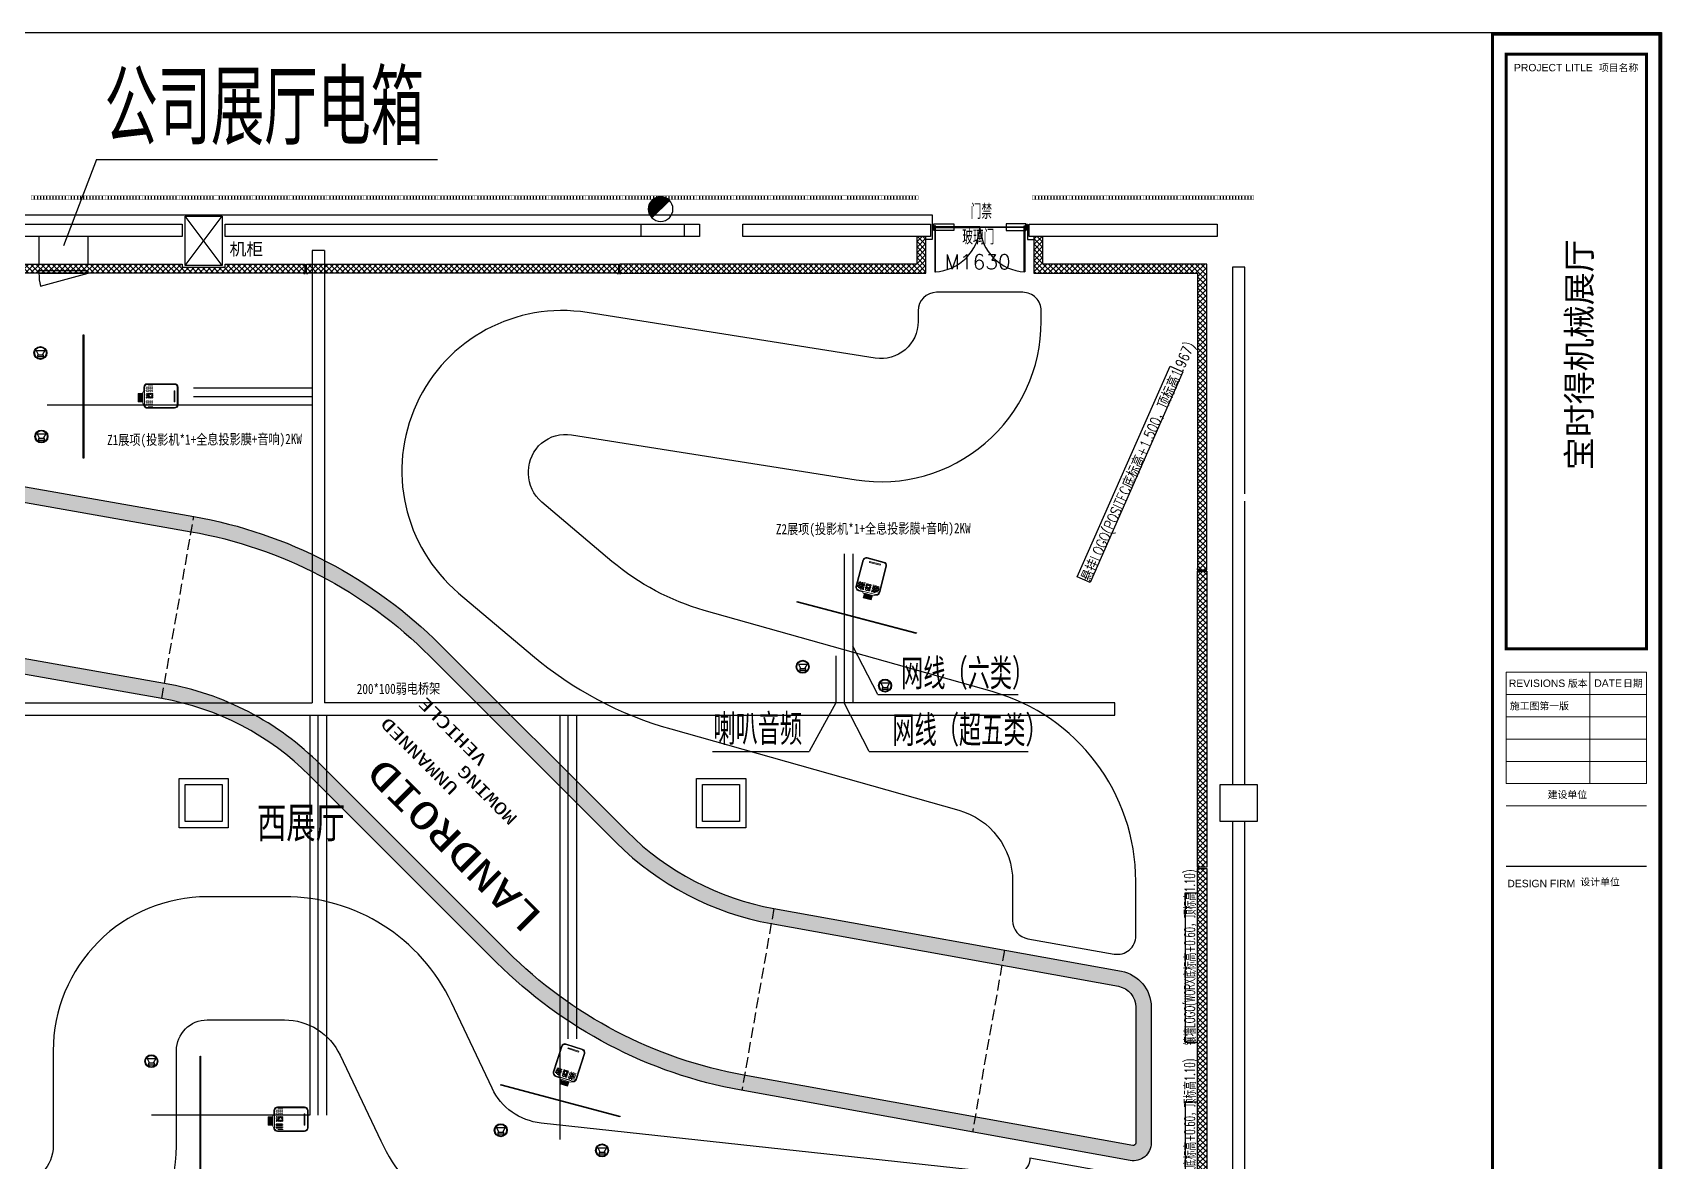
# Model space of a CAD drawing. Header units: millimetres. Extents: x 89805 to 1757503, y 48266 to 267832.
# Drawn here: x 874048 to 900490, y 126673 to 144999 of the extents above; entities that cross this region are included whole.
import ezdxf
from ezdxf.enums import TextEntityAlignment as Align

# ---------------------------------------------------------------- set-up
doc = ezdxf.new("R2010")
doc.units = ezdxf.units.MM
doc.header["$LTSCALE"] = 1000
doc.linetypes.add('DASH', pattern=[0.35, 0.25, -0.1])
doc.linetypes.add('HIDDEN', pattern=[9.524999999999999, 6.35, -3.175])
for name, color, linetype in [('-line-zm', 131, 'Continuous'), ('0XX', 1, 'HIDDEN'), ('2FC', 2, 'Continuous'), ('A_TEXT', 7, 'Continuous'), ('COLU', 7, 'Continuous'), ('G-新建隔墙', 4, 'Continuous'), ('G-装饰造型轮廓线', 3, 'Continuous'), ('HATCH-OTHER', 161, 'Continuous'), ('PUB_TEXT', 7, 'Continuous'), ('SHEET', 2, 'Continuous'), ('TXT', 7, 'Continuous'), ('WALL', 111, 'Continuous'), ('WALL-TEXT', 2, 'Continuous'), ('WALL-WIDE', 6, 'Continuous'), ('WINDOW', 2, 'Continuous'), ('WP_F_E', 6, 'Continuous'), ('会议', 1, 'Continuous'), ('图框', 7, 'Continuous'), ('多媒体弱电', 5, 'Continuous')]:
    doc.layers.add(name, color=color, linetype=linetype)
doc.styles.add('_TCH_DIM', font='simplex_.ttf', dxfattribs={"bigfont": 'GBCBIG'})
doc.styles.add('_TCH_SPACE', font='SIMPLEX', dxfattribs={"height": 5, "bigfont": 'GBCBIG'})
doc.styles.add('HZ', font='bzxw.shx', dxfattribs={"width": 0.8, "bigfont": 'bzhz.shx'})
doc.styles.get("Standard").update_dxf_attribs({"font": 'txt', "bigfont": 'gbcbig.shx'})
doc.styles.add('WMF-Arial0', font='arial.ttf')
doc.styles.add('WMF-黑体0', font='simhei.ttf')
doc.styles.add('黑体', font='simhei.ttf', dxfattribs={"width": 0.7})
pattern_1 = [(45, (-555063.1973985636, -151046.9011718255), (-44.19417382415921, 44.19417382415922), []), (135, (-555063.1973985636, -151046.9011718255), (-44.19417382415922, -44.19417382415921), [])]
pattern_2 = [(0, (97513.92051274235, 15201.5699570952), (12.20916666649284, -24.41833333298564), [0, -24.41833333298564])]

# ---------------------------------------------------------------- blocks, each defined once
blk = doc.blocks.new('dfghh')
at = {"color": 2, "lineweight": 0}
for points in [[(-36.40678642680177, 251.3732857907521), (-3.212903692876353, 251.3732857907521)], [(-36.40678642680177, 251.3732857907521), (-36.40678642680177, 224.9962570641751)], [(-16.59875070964699, 251.3732857907521), (-16.59875070964699, 224.9962570641751)], [(-3.212903692876353, 251.3732857907521), (-3.212903692876353, 224.9962570641751)], [(-36.40678642680177, 246.0978800454366), (-3.212903692876353, 246.0978800454366)], [(-36.40678642680177, 240.8224743001213), (-3.212903692876353, 240.8224743001213)], [(-36.40678642680177, 235.5099178101198), (-3.212903692876353, 235.5099178101204)], [(-36.40678642680177, 230.2345120648047), (-3.212903692876353, 230.2345120648047)], [(-36.40678642680177, 224.9962570641751), (-3.212903692876353, 224.9962570641751)], [(-36.40678642680177, 219.7580020635455), (-3.212903692876353, 219.7580020635455)]]:
    blk.add_lwpolyline(points, dxfattribs=at)
at = {"layer": 'SHEET', "const_width": 0.708355649165037}
blk.add_lwpolyline([(-3.212903692794498, 397.63343187992), (-36.40678642680177, 397.6334318799202), (-36.40678642680177, 256.8772115558113), (-3.212903692794498, 256.8772115558113)], close=True, dxfattribs=at)
at = {"layer": 'WALL-WIDE', "color": 2, "ltscale": 150}
blk.add_line((-3.212903692856344, 205.3854797995505), (-36.40678642678176, 205.3854797995505), dxfattribs=at)
at = {"layer": 'WALL-WIDE', "color": 4}
blk.add_lwpolyline([(-579.5026753800912, 402.7173023648791), (0.3544674770500933, 402.7173023648791), (0.3544674770500933, -0.3541262065496085), (-579.5026753800912, -0.3541262065496085)], close=True, dxfattribs=at)
at = {"layer": '图框', "const_width": 0.708355649165037}
blk.add_lwpolyline([(0, 0), (-39.62026942451485, 0), (-39.62026942451485, 402.3630729221038), (0, 402.3630729221038)], close=True, dxfattribs=at)
at = {"color": 2, "lineweight": 0}
for s, height, style, p in [('PROJECT LITLE    ', 1.753336237286175, 'WMF-Arial0', (-34.53284212080871, 393.5504482610679)), ('项目名称', 1.664183547254675, 'WMF-黑体0', (-14.43633990954186, 393.5504482610679)), ('REVISIONS  ', 1.753515149147123, 'WMF-Arial0', (-35.74113896039853, 247.8792237224397)), ('版本', 1.664353361902354, 'WMF-黑体0', (-21.78241088148206, 247.8792237224397)), ('DATE  ', 1.753515149147123, 'WMF-Arial0', (-15.52772429990364, 247.916374467125)), ('日期', 1.664353361902354, 'WMF-黑体0', (-8.721794700064493, 247.916374467125)), ('施工图第一版', 1.664353361902354, 'WMF-黑体0', (-35.5042529953389, 242.5493180306239)), ('建设单位', 1.664353361902354, 'WMF-黑体0', (-26.56183908516869, 221.5674759582594)), ('DESIGN FIRM  ', 1.753515149147123, 'WMF-Arial0', (-36.09846414069898, 200.4909222304855)), ('设计单位', 1.664353361902354, 'WMF-黑体0', (-18.82824956173999, 200.9027247080589))]:
    blk.add_text(s, height=height, dxfattribs=dict(at, style=style)).set_placement(p)
at = {"layer": 'WALL-TEXT', "style": 'WMF-黑体0'}
blk.add_text('宝时得机械展厅', height=5.717895652173913, rotation=90, dxfattribs=at).set_placement((-19.08112170327331, 326.4763686486376), align=Align.MIDDLE_CENTER)
blk = doc.blocks.new('$QC001_1')
blk.add_line((-134.2453418741934, 584.3708475020247), (148.5973706003278, 301.5281350275037))
at = {"const_width": 200}
blk.add_lwpolyline([(77.88669248158112, 372.2388131460175, 1.000000000000007), (-63.53466375567951, 513.6601693832781, -2.87118093734309)], format="xyb", dxfattribs=at)
blk.add_lwpolyline([(325, 0), (325, 200), (-375, 200), (-375, 0)], close=True)
blk.add_circle((7.176014362834393, 442.9494912647641), 200)
at = {"style": 'HZ', "flags": 1}
for tag, p in [('UNIT', (0, 0)), ('WHAT', (0, -0.003333333414048)), ('SPEC', (0, -0.001666666707024))]:
    blk.add_attdef(tag, p, '', height=0.001, dxfattribs=at)
blk = doc.blocks.new('fdsafds')
at = {"layer": '0XX', "ltscale": 30}
blk.add_lwpolyline([(-41584.44341375607, -4354.611597851689), (-41264.44341375607, -4354.611597851689), (-41264.44341375607, -4244.611597851689), (-41584.44341375607, -4244.611597851689)], close=True, dxfattribs=at)
at = {"layer": '2FC', "linetype": 'DASH', "ltscale": 20}
for radius in [15.00000000000084, 4.333333333333332]:
    blk.add_circle((-41565.74046851687, -4299.611597851725), radius, dxfattribs=at)
blk = doc.blocks.new('西展厅玻璃门')
at = {"layer": 'WINDOW'}
for points in [[(1426913.787511949, 292904.3939611043), (1426938.787511949, 292904.3939611043), (1426938.787511949, 292987.3939611043), (1426913.787511949, 292987.3939611043)], [(1428438.787511949, 292904.3939611043), (1428463.787511949, 292904.3939611043), (1428463.787511949, 292987.3939611043), (1428438.787511949, 292987.3939611043)], [(1428463.787511949, 292904.3939611043), (1428438.787511949, 292904.3939611043), (1428438.787511949, 292987.3939611043), (1428463.787511949, 292987.3939611043)], [(1426943.787511949, 292939.8939611044), (1427688.67557163, 292939.8939611044), (1427688.67557163, 292951.8939611043), (1426943.787511949, 292951.8939611043)], [(1426956.490457189, 292964.5969063436), (1426956.490457189, 292219.7088466625), (1426968.490457189, 292219.7088466625), (1426968.490457189, 292964.5969063436)], [(1428433.787511949, 292939.8939611044), (1427688.899452268, 292939.8939611044), (1427688.899452268, 292951.8939611043), (1428433.787511949, 292951.8939611043)], [(1428421.08456671, 292964.5969063436), (1428421.08456671, 292219.7088466625), (1428409.08456671, 292219.7088466625), (1428409.08456671, 292964.5969063436)]]:
    blk.add_lwpolyline(points, close=True, dxfattribs=at)
for centre, radius, start, end in [((1426923.599584223, 292984.7848340696), 766.0638135996782, 272.9099940693652, 357.0900059306259), ((1428453.975439675, 292984.7848340695), 766.06381359962, 182.9099940693652, 267.0900059306518)]:
    blk.add_arc(centre, radius, start, end, dxfattribs=at)
at = {"layer": 'WINDOW', "xscale": -1, "rotation": 180}
blk.add_blockref('fdsafds', (1468528.230925706, 288646.2823632526), dxfattribs=at)
at = {"layer": 'WINDOW', "rotation": 180}
blk.add_blockref('fdsafds', (1386849.344098193, 288646.2823632527), dxfattribs=at)
blk = doc.blocks.new('洗墙灯')
at = {"layer": '-line-zm', "color": 2}
for p, q in [((1424300.748679795, 294106.8827663326), (1424300.748679795, 294046.8827663326)), ((1424350.748679795, 294106.8827663326), (1424350.748679795, 294046.8827663326)), ((1424400.748679795, 294106.8827663326), (1424400.748679795, 294046.8827663326)), ((1424450.748679795, 294106.8827663326), (1424450.748679795, 294046.8827663326)), ((1424500.748679795, 294106.8827663326), (1424500.748679795, 294046.8827663326)), ((1424550.748679795, 294106.8827663326), (1424550.748679795, 294046.8827663326)), ((1424600.748679795, 294106.8827663326), (1424600.748679795, 294046.8827663326)), ((1424650.748679795, 294106.8827663326), (1424650.748679795, 294046.8827663326)), ((1424700.748679795, 294106.8827663326), (1424700.748679795, 294046.8827663326)), ((1424700.748679795, 294106.8827663326), (1424700.748679795, 294046.8827663326)), ((1424750.748679795, 294106.8827663326), (1424750.748679795, 294046.8827663326)), ((1424750.748679795, 294106.8827663326), (1424750.748679795, 294046.8827663326)), ((1424800.748679795, 294106.8827663326), (1424800.748679795, 294046.8827663326)), ((1424800.748679795, 294106.8827663326), (1424800.748679795, 294046.8827663326))]:
    blk.add_line(p, q, dxfattribs=at)
at = {"layer": '-line-zm', "color": 2, "const_width": 5}
blk.add_lwpolyline([(1424250.748679795, 294046.8827663326), (1424850.748679795, 294046.8827663326), (1424850.748679795, 294106.8827663326), (1424250.748679795, 294106.8827663326)], close=True, dxfattribs=at)
blk = doc.blocks.new('ty')
at = {"layer": '会议', "lineweight": 0}
h = blk.add_hatch(dxfattribs=at)
h.set_pattern_fill('DOTS', color=5, scale=448, angle=269.9999999999999, style=0)
h.set_pattern_definition(pattern_2)
edge = h.paths.add_edge_path()
edge.add_ellipse((617.8647662699223, 153.3518996306229), major_axis=(-53.0422858295928, 53.0422858295928), ratio=0.9999999999926027, start_angle=225.0000000003898, end_angle=314.9999999997881)
edge.add_line((617.8647662699223, 228.3650196297094), (531.5983453365043, 228.3650196297094))
edge.add_line((531.5983453365043, 228.3650196297094), (531.5983453365043, 84.06937442044728))
edge.add_line((531.5983453365043, 84.06937442044728), (692.8778862692416, 84.06937442044728))
edge.add_line((692.8778862692416, 84.06937442044728), (692.8778862692416, 153.3518996308558))
h = blk.add_hatch(dxfattribs=at)
h.set_pattern_fill('DOTS', color=5, scale=448, angle=269.9999999999999, style=0)
h.set_pattern_definition(pattern_2)
edge = h.paths.add_edge_path()
edge.add_ellipse((617.8647662699223, -153.3518996303901), major_axis=(53.04228582975743, 53.04228582975743), ratio=0.9999999999894991, start_angle=225.0000000003008, end_angle=314.9999999996992, ccw=False)
edge.add_line((617.8647662699223, -228.3650196297094), (531.5983453365043, -228.3650196297094))
edge.add_line((531.5983453365043, -228.3650196297094), (531.5983453365043, -84.06937441998161))
edge.add_line((531.5983453365043, -84.06937441998161), (692.8778862692416, -84.06937441998161))
edge.add_line((692.8778862692416, -84.06937441998161), (692.8778862692416, -153.3518996303901))
at = {"layer": '会议', "color": 5, "lineweight": 0}
for p, q in [((0, 187.2785539352335), (0, -187.2785539352335)), ((15.00262399949133, 187.2785539352335), (15.00262399949133, -187.2785539352335)), ((66.39855183567852, 124.7250754579436), (66.39855183567852, -113.3443848008756)), ((85.08801652863622, 124.7250754579436), (66.39855183567852, 124.7250754579436)), ((657.6521792830899, 262.29167393432), (75.01311999838799, 262.29167393432)), ((657.6521792830899, 247.2890499341302), (75.01311999838799, 247.2890499341302)), ((85.08801652863622, -113.3443848008756), (85.08801652863622, 124.7250754579436)), ((717.6626752819866, -187.2785539352335), (717.6626752819866, 187.2785539352335)), ((717.6626752819866, 152.1462487038225), (717.6626752819866, -76.02514551160857)), ((753.5460958052427, -76.02514551160857), (753.5460958052427, 152.1462487038225)), ((753.5460958052427, 125.8988512544893), (753.5460958052427, -49.89123251428828)), ((770.9414558662102, 125.8988512544893), (753.5460958052427, 125.8988512544893)), ((770.9414558662102, 125.8988512544893), (770.9414558662102, -49.89123251428828)), ((782.1384830418974, 125.8988512544893), (770.9414558662102, 125.8988512544893)), ((770.9414558662102, -49.89123251428828), (770.9414558662102, 125.8988512544893)), ((782.1384830418974, 125.8988512544893), (782.1384830418974, -49.89123251428828)), ((782.1384830418974, -49.89123251428828), (782.1384830418974, 125.8988512544893)), ((854.1194006195292, 125.8988512544893), (782.1384830418974, 125.8988512544893)), ((854.1194006195292, 110.8962272547651), (782.1384830418974, 110.8962272547651)), ((854.1194006195292, 95.89360325457528), (782.1384830418974, 95.89360325457528)), ((854.1194006195292, 80.89097925485112), (782.1384830418974, 80.89097925485112)), ((854.1194006195292, 65.88835525535978), (782.1384830418974, 65.88835525535978)), ((854.1194006195292, 50.88573125563562), (782.1384830418974, 50.88573125563562)), ((854.1194006195292, 35.88310725544579), (782.1384830418974, 35.88310725544579)), ((854.1194006195292, 20.88048325595446), (782.1384830418974, 20.88048325595446)), ((854.1194006195292, 5.877859256230295), (782.1384830418974, 5.877859256230295)), ((854.1194006195292, 125.8988512544893), (854.1194006195292, -49.89123251428828)), ((66.39855183567852, -113.3443848008756), (85.08801652863622, -113.3443848008756)), ((75.01311999838799, -247.2890499341302), (657.6521792830899, -247.2890499341302)), ((75.01311999838799, -262.2916739340872), (657.6521792830899, -262.2916739340872)), ((732.6652992824093, -187.2785539352335), (732.6652992824093, -94.1623550276272)), ((753.5460958052427, -49.89123251428828), (770.9414558662102, -49.89123251428828)), ((770.9414558662102, -49.89123251428828), (782.1384830418974, -49.89123251428828)), ((854.1194006195292, -9.12476474349387), (782.1384830418974, -9.12476474349387)), ((854.1194006195292, -24.1273887436837), (782.1384830418974, -24.1273887436837)), ((854.1194006195292, -39.13001274317503), (782.1384830418974, -39.13001274317503)), ((782.1384830418974, -49.89123251428828), (854.1194006195292, -49.89123251428828))]:
    blk.add_line(p, q, dxfattribs=at)
at = {"layer": '会议', "color": 5, "lineweight": 0, "extrusion": (0, 0, -1)}
for centre, major_axis, ratio, start_param, end_param in [((75.01311999931931, 187.2785539354663), (-53.04228582943325, 53.04228582943324), 0.9999999999955145, 5.497787143776791, 7.068583470566862), ((75.01311999838799, 187.2785539352335), (-42.43382866319735, 42.43382866319735), 0.9999999999995601, 5.497787143781918, 7.068583470577255), ((553.2628897307441, 31.36719184485264), (-10.20318093067602, 10.20318093067602), 0.9999999999639101, 3.926990817005286, 10.21017612418487), ((553.2628897307441, -6.139368155039847), (-10.20318093067602, 10.20318093067602), 0.9999999999639101, 3.926990817005286, 10.21017612418487), ((590.7694497294724, 31.36719184485264), (-10.2031809303989, 10.2031809303989), 0.9999999999536873, 3.926990817010398, 10.21017612418998), ((628.276009729132, 31.36719184485264), (-10.2031809303989, 10.2031809303989), 0.9999999999536873, 3.926990817010398, 10.21017612418998), ((628.276009729132, -6.139368155039847), (-10.2031809303989, 10.2031809303989), 0.9999999999536873, 3.926990817010398, 10.21017612418998), ((665.7825697287917, 31.36719184485264), (-10.2031809303989, 10.2031809303989), 0.9999999999536873, 3.926990817010398, 10.21017612418998), ((665.7825697287917, -24.89264815440401), (3.247410803171553e-09, 33.18275685072877), 0.4676479028304271, 3.141592653380522, 9.424777960560109), ((657.6521792830899, 187.2785539350007), (-53.04228582966327, 53.04228582966326), 0.9999999999984096, 0.7853981633982434, 2.121824884412274), ((657.6521792830899, 187.2785539352335), (42.43382866319735, 42.43382866319735), 0.9999999999995599, 5.497787143781918, 7.068583470577254), ((75.01311999838799, -187.2785539352335), (-53.04228582900243, 53.04228582900243), 0.999999999999343, 3.92699081698757, 5.497787143781809), ((75.01311999838799, -187.2785539352335), (42.43382866319735, 42.43382866319735), 0.9999999999995599, 2.356194490192125, 3.926990816987462), ((553.2628897307441, -43.64592815446667), (-10.20318093067602, 10.20318093067602), 0.9999999999639101, 3.926990817005286, 10.21017612418487), ((590.7694497294724, -43.64592815446667), (-10.2031809303989, 10.2031809303989), 0.9999999999536873, 3.926990817010398, 10.21017612418998), ((628.276009729132, -43.64592815446667), (-10.2031809303989, 10.2031809303989), 0.9999999999536873, 3.926990817010398, 10.21017612418998), ((657.6521792830899, -187.2785539352335), (-42.43382866319735, 42.43382866319735), 0.9999999999995601, 2.356194490192125, 3.926990816987461), ((657.6521792830899, -187.2785539350007), (-53.04228582954965, 53.04228582954965), 0.999999999994229, 2.356194490192563, 3.926990816990127), ((790.8967341957614, -140.1140614724718), (-52.45216552850852, 52.45216552850852), 0.9999999999638108, 5.657536752878448, 6.540911489290836)]:
    blk.add_ellipse(centre, major_axis=major_axis, ratio=ratio, start_param=start_param, end_param=end_param, dxfattribs=at)
at = {"layer": '会议', "color": 5, "lineweight": 0, "extrusion": (0, 0, -0.9999999999999999)}
blk.add_ellipse((910.9331255219877, 252.1023147283122), major_axis=(173.0262028496105, 69.45376437396706), ratio=0.9999999999096704, start_param=2.957483239054191, end_param=3.266239926193376, dxfattribs=at)
blk = doc.blocks.new('喇叭')
at = {"layer": '会议', "color": 5}
for p, q in [((-132.4040267589444, 77.32092385025317), (130.7700755293772, 83.79085220190609)), ((-132.4040267589444, 77.32092385025317), (-52.88149318977958, -66.627256655971)), ((130.7700755293772, 83.79085220190609), (58.41703869972844, -63.89106977167103))]:
    blk.add_line(p, q, dxfattribs=at)
blk.add_lwpolyline([(95.462513110484, -106.1946907635502), (94.40076388290618, -63.00643818468234), (-88.86521837319015, -67.51188824295969), (-87.80346914561233, -110.7001408218275)], close=True, dxfattribs=at)
for radius in [197.0799303884368, 177.4799303884369]:
    blk.add_circle((0, 0), radius, dxfattribs=at)

msp = doc.modelspace()

# ---------------------------------------------------------------- hatches: boundary and pattern name
at = {"ltscale": 0.7}
h = msp.add_hatch(dxfattribs=at)
h.set_pattern_fill('AR-SAND', scale=50, style=0)
h.set_pattern_definition([(37.50000000000001, (-555066.5795275355, -151355.5804245166), (-3.149667905480407, 96.34118845065794), [0, -76, 0, -85, 0, -81.25]), (7.499999999999999, (-555066.5795275355, -151355.5804245166), (88.48883526338638, 141.107303261487), [0, -41, 0, -68.5, 0, -26.25]), (327.5, (-555128.0795275355, -151355.5804245166), (155.7070930875747, 0.2829526768482249), [0, -25, 0, -90, 0, -117.5]), (317.5, (-555128.0795275355, -151355.5804245166), (150.3063302286146, 43.88377824671247), [0, -12.5, 0, -59, 0, -67.5])])
edge = h.paths.add_edge_path(flags=16)
edge.add_line((870050.3613108164, 138054.715114453), (876622.5101526191, 136895.8361366052))
edge.add_arc((875363.5608646704, 129755.9799272426), 7250.000000000032, 45.000000000002785, 80.000000001096, ccw=False)
edge.add_line((880490.0850282725, 134882.5040908453), (883523.1101501681, 131849.4789689498))
edge.add_arc((886881.8673608047, 135208.2361795859), 4750.000000000293, 224.9999999999965, 259.7634994915595)
edge.add_line((886037.7368326287, 130533.8438499453), (891677.492046762, 129515.3821522613))
edge.add_arc((891612.4242326205, 129176.7907406237), 344.7868391802425, 0.24247009830742172, 79.12196631994732, ccw=False)
edge.add_line((891957.2079844133, 129178.2498402287), (891957.2079844133, 126971.7042219919))
edge.add_arc((891917.7079844133, 126971.704221992), 39.5, 259.76349949171663, 359.9999999999156, ccw=False)
edge.add_line((891910.6883726527, 126932.8329594613), (885593.889078368, 128073.5594429556))
edge.add_arc((886882.2988318987, 135208.158261881), 7250.000000000321, 224.9999999999981, 259.7634994915675, ccw=False)
edge.add_line((881755.7746682959, 130081.6340982785), (878722.4391145336, 133114.9696520411))
edge.add_arc((875363.6819038973, 129756.2124414053), 4749.999999999922, 44.99999999999602, 80.00000000109475)
edge.add_line((876188.5107477258, 134434.049268229), (870280.902039757, 135475.7518907313))
edge.add_arc((870341.6789019338, 135820.4346042868), 350.0000000000276, 180.0000000000096, 260.00000000109657, ccw=False)
edge.add_line((869991.6789019338, 135820.4346042867), (869991.6789019338, 138005.4747268022))
edge.add_arc((870041.6789019338, 138005.4747268021), 50, 80.00000000097123, 179.9999999997999, ccw=False)
edge = h.paths.add_edge_path()
edge.add_line((870093.7733552284, 138300.9170527069), (876665.9221970311, 137142.0380748591))
edge.add_arc((875363.5608646704, 129755.9799272425), 7500.000000000088, 45.000000000003524, 80.0000000010964, ccw=False)
edge.add_line((880666.8617235692, 135059.280786142), (883699.8868454648, 132026.2556642464))
edge.add_arc((886881.8673608042, 135208.2361795858), 4499.999999999926, 225, 259.7634994915663)
edge.add_line((886082.1647551644, 130779.8644988738), (891723.1107053433, 129761.1877707481))
edge.add_arc((891612.4242326205, 129176.7907406236), 594.7868391802903, 0.18460893738478035, 79.27505768544933, ccw=False)
edge.add_line((892207.2079844133, 129178.707160599), (892207.2079844133, 126971.7042219919))
edge.add_arc((891917.7079844135, 126971.704221992), 289.4999999997672, 259.763499491552, 359.9999999999885, ccw=False)
edge.add_line((891866.2604501173, 126686.8123105331), (885549.4611558325, 127827.5387940272))
edge.add_arc((886882.298831899, 135208.1582618809), 7500.000000000257, 224.9999999999963, 259.7634994915662, ccw=False)
edge.add_line((881578.9979729992, 129904.8574029819), (878545.662419237, 132938.1929567445))
edge.add_arc((875363.6819038973, 129756.2124414054), 4499.999999999885, 44.99999999999529, 80.00000000109414)
edge.add_line((876145.0987033139, 134187.8473299751), (870237.489995345, 135229.5499524774))
edge.add_arc((870341.6789019341, 135820.4346042868), 600.0000000000654, 180.0000000000056, 260.0000000010775, ccw=False)
edge.add_line((869741.6789019338, 135820.4346042867), (869741.6789019338, 138005.4747268022))
edge.add_arc((870041.6789019341, 138005.4747268023), 300.0000000002328, 80.0000000011214, 180, ccw=False)
at = {"layer": 'G-新建隔墙', "ltscale": 0.7}
h = msp.add_hatch(dxfattribs=at)
h.set_pattern_fill('ANSI37', color=4, scale=500, style=0)
h.set_pattern_definition(pattern_1)
h.paths.add_polyline_path([(878473.923444648, 141240.4927892772), (878473.923444648, 141090.4927892772), (873500.5901133863, 141090.4927892772), (873500.5901133863, 141690.4927892772), (873650.5901133863, 141690.4927892772), (873650.5901133863, 141240.4927892772), (876475.590113386, 141240.4927892772), (876475.590113386, 141190.4927892772), (877175.590113386, 141190.4927892772), (877175.590113386, 141240.4927892772)])
h = msp.add_hatch(dxfattribs=at)
h.set_pattern_fill('ANSI37', color=4, scale=500, style=0)
h.set_pattern_definition(pattern_1)
h.paths.add_polyline_path([(883577.2567759098, 141240.4927892772), (883577.2567759098, 141090.4927892772), (888550.5901071716, 141090.4927892772), (888550.5901071716, 141690.4927892772), (888400.5901071716, 141690.4927892772), (888400.5901071716, 141240.4927892772)])
h = msp.add_hatch(dxfattribs=at)
h.set_pattern_fill('ANSI37', color=4, scale=500, style=0)
h.set_pattern_definition(pattern_1)
edge = h.paths.add_edge_path()
edge.add_line((892955.5901133858, 136275.4118949381), (893110.5901133858, 136275.4118949381))
edge.add_line((893110.5901133858, 136275.4118949381), (893110.5901133858, 141240.4927892771))
edge.add_line((893110.5901133858, 141240.4927892772), (890450.5901071711, 141240.4927892772))
edge.add_line((890450.5901071711, 141240.4927892772), (890450.5901071711, 141690.4927892772))
edge.add_line((890450.5901071711, 141690.4927892772), (890300.5901071713, 141690.4927892772))
edge.add_line((890300.5901071713, 141690.4927892772), (890300.5901071713, 141090.4927892772))
edge.add_line((890300.5901071713, 141090.4927892772), (892960.5901133858, 141090.4927892772))
edge.add_line((892960.5901133858, 141090.4927892772), (892960.5901133858, 136275.4118949381))
edge.add_line((892960.5901133858, 136275.4118949381), (893110.5901133858, 136275.4118949381))
h = msp.add_hatch(dxfattribs=at)
h.set_pattern_fill('ANSI37', color=4, scale=500, style=0)
h.set_pattern_definition(pattern_1)
h.paths.add_polyline_path([(878493.923444648, 141240.4927892772), (883557.2567759098, 141240.4927892772), (883557.2567759098, 141090.4927892772), (878493.923444648, 141090.4927892772)])
h = msp.add_hatch(dxfattribs=at)
h.set_pattern_fill('ANSI37', color=4, scale=500, style=0)
h.set_pattern_definition(pattern_1)
h.paths.add_polyline_path([(892960.5901133858, 136255.4118949381), (893110.5901133858, 136255.4118949381), (893110.5901133858, 131450.4118949381), (892960.5901133858, 131450.4118949381)])
h = msp.add_hatch(dxfattribs=at)
h.set_pattern_fill('ANSI37', color=4, scale=500, style=0)
h.set_pattern_definition(pattern_1)
h.paths.add_polyline_path([(892960.5901133858, 131430.4118949381), (893110.5901133858, 131430.4118949381), (893110.5901133858, 125250.5916782131), (892960.5901133858, 125250.5916782131)])

# ---------------------------------------------------------------- linework, layer by layer
at = {"color": 2}
for p, q in [((875087.3172608323, 142940.7222764046), (874550.5901133863, 141534.4673909951)), ((875087.3172608323, 142940.7222764046), (880621.9117685212, 142940.7222764046)), ((887631.2221245456, 133329.3376455434), (887220.4557864118, 134115.9531482473)), ((887631.2221245456, 133329.3376455434), (890212.4210753869, 133329.3376455434))]:
    msp.add_line(p, q, dxfattribs=at)
at = {"color": 3, "ltscale": 0.7}
for p, q in [((889000.5901071716, 141840.4927892771), (889850.5901071711, 141840.4927892771)), ((878473.923444648, 141110.4927892772), (878473.923444648, 141240.4927892772)), ((878493.923444648, 141110.4927892772), (878493.923444648, 141240.4927892772))]:
    msp.add_line(p, q, dxfattribs=at)
at = {"color": 7, "linetype": 'DASH', "ltscale": 0.7}
for p, q in [((876145.0987033139, 134187.8473299751, 60.0000000000073), (876665.9221970311, 137142.0380748591, 60.0000000000073)), ((886082.1647551644, 130779.8644988738, 60.0000000000073), (885561.2202221637, 127825.4412398369, 60.0000000000073)), ((889826.112734847, 130103.7593363886, 60.0000000000073), (889305.1682018463, 127149.3360773517, 60.0000000000073))]:
    msp.add_line(p, q, dxfattribs=at)
at = {"color": 3, "ltscale": 0.7}
for points in [[(874150.5901133863, 141240.4927892772), (874950.5901133863, 141240.4927892772), (874950.5901133863, 141690.4927892772), (874150.5901133863, 141690.4927892772)], [(874150.5901133863, 141090.4927892772), (874950.5901133863, 141090.4927892772), (874950.5901133863, 141130.4927892772), (874150.5901133863, 141130.4927892772)], [(891007.7818723067, 136163.524217499), (892515.4270994791, 139581.813536586), (892722.2079844133, 139490.6122996102), (891214.5627572408, 136072.3229805233)]]:
    msp.add_lwpolyline(points, close=True, dxfattribs=at)
msp.add_lwpolyline([(874177.849452355, 140883.4375531952), (874950.5901133863, 141090.4927892772)], dxfattribs=at)
at = {"color": 7, "ltscale": 0.7}
for points in [[(878522.583698686, 141090.4927892773), (878513.923444648, 141085.4927892772), (878493.923444648, 141085.4927892772), (878493.923444648, 141105.4927892772), (878473.923444648, 141105.4927892772), (878473.923444648, 141085.4927892772), (878453.923444648, 141085.4927892772), (878445.2631906101, 141090.4927892773)], [(878453.923444648, 141085.4927892772), (878473.923444648, 141085.4927892772), (878473.923444648, 141105.4927892772), (878493.923444648, 141105.4927892772), (878493.923444648, 141085.4927892772), (878513.923444648, 141085.4927892772)], [(878513.923444648, 141085.4927892772), (878522.583698686, 141090.4927892773)], [(883605.9170299477, 141090.4927892773), (883597.2567759098, 141085.4927892772), (883577.2567759098, 141085.4927892772), (883577.2567759098, 141105.4927892772), (883557.2567759098, 141105.4927892772), (883557.2567759098, 141085.4927892772), (883537.2567759098, 141085.4927892772), (883528.5965218719, 141090.4927892773)], [(883537.2567759098, 141085.4927892772), (883557.2567759098, 141085.4927892772), (883557.2567759098, 141105.4927892772), (883577.2567759098, 141105.4927892772), (883577.2567759098, 141085.4927892772), (883597.2567759098, 141085.4927892772)], [(883597.2567759098, 141085.4927892772), (883605.9170299477, 141090.4927892773)], [(892960.5901133858, 136304.072148976), (892955.5901133858, 136295.4118949381), (892955.5901133858, 136275.4118949381), (892975.5901133858, 136275.4118949381), (892975.5901133858, 136255.4118949381), (892955.5901133858, 136255.4118949381), (892955.5901133858, 136235.4118949381), (892960.5901133858, 136226.7516409002)], [(892960.5901133858, 131479.072148976), (892955.5901133858, 131470.4118949381), (892955.5901133858, 131450.4118949381), (892975.5901133858, 131450.4118949381), (892975.5901133858, 131430.4118949381), (892955.5901133858, 131430.4118949381), (892955.5901133858, 131410.4118949381), (892960.5901133858, 131401.7516409002)]]:
    msp.add_lwpolyline(points, dxfattribs=at)
at = {"color": 20, "ltscale": 0.7, "elevation": 40.00000000000696}
msp.add_lwpolyline([(882100.5784737524, 137835.9745641887), (882100.5784737524, 137876.6298246152, -0.4608893729953542), (882794.2105187902, 138469.2789958307), (882794.2105187902, 138469.2789958307), (887416.269266807, 137739.0445942965, 0.4608893729950046), (890422.0081286379, 140307.1910028932), (890422.0081286381, 140481.8135365857, 0.4142135623733622), (890122.0081286381, 140781.813536586), (888722.4078277601, 140781.813536586, 0.4142135623730951), (888422.4078277601, 140481.813536586), (888422.4078277599, 140306.7231981767, -0.4608893729952552), (887728.775782722, 139714.0740269615), (883048.4977118466, 140453.506440616, 0.7588861750144607), (880964.5530741395, 135899.5036993949), (882163.1594657598, 134886.5864322312, 0.1070670460935469), (884406.733025833, 133694.7601397052), (889083.4494834668, 132375.2945637777, -0.3357814354326924), (889957.6076835385, 131220.3802286778), (889957.6076835385, 130581.7503335588, 0.3639702342715974), (890205.5132302439, 130286.3080076541), (891605.113531119, 130039.5207124296, 0.4663076581491811), (891957.2079844135, 130334.9630383343), (891957.2079844133, 131220.0734413013, 0.3357812718501822), (889626.121261887, 134299.8444906213), (884949.6108506059, 135619.2549024778, -0.1070668974008222), (883453.8974076384, 136413.8051254785), (882313.300217781, 137377.7000258912, -0.2207772002994634), (882100.5784737524, 137835.9745641887), (882100.5784737524, 137876.6298246152)], format="xyb", dxfattribs=at)
at = {"color": 7, "ltscale": 0.7, "elevation": 60.0000000000073}
for points in [[(870093.7733552284, 138300.9170527069), (876665.9221970311, 137142.0380748591, -0.1539147210647101), (880666.8617235692, 135059.280786142), (883699.8868454648, 132026.2556642464, 0.1528585141917182), (886082.1647551644, 130779.8644988738), (891723.1107053433, 129761.1877707481, -0.359482281053483), (892207.2079844133, 129178.707160599), (892207.2079844133, 126971.7042219919, -0.467564576941135), (891866.2604501173, 126686.8123105331), (885549.4611558325, 127827.5387940272, -0.1528585141917363), (881578.9979729992, 129904.8574029819), (878545.662419237, 132938.1929567445, 0.1539147210647375), (876145.0987033139, 134187.8473299751), (870237.489995345, 135229.5499524774, -0.3639702342716173), (869741.6789019338, 135820.4346042867), (869741.6789019338, 138005.4747268023, -0.4663076581491817)], [(870050.3613108164, 138054.715114453), (876622.5101526191, 136895.8361366052, -0.1539147210647097), (880490.0850282725, 134882.5040908453), (883523.1101501682, 131849.4789689498, 0.1528585141917074), (886037.7368326287, 130533.8438499453), (891677.492046762, 129515.3821522613, -0.3584432225492218), (891957.2079844133, 129178.2498402287), (891957.2079844133, 126971.7042219919, -0.4675645769399801), (891910.6883726527, 126932.8329594613), (885593.889078368, 128073.5594429556, -0.1528585141917336), (881755.7746682959, 130081.6340982785), (878722.4391145336, 133114.9696520412, 0.1539147210647362), (876188.5107477258, 134434.049268229), (870280.902039757, 135475.7518907313, -0.3639702342715583), (869991.6789019338, 135820.4346042867), (869991.6789019338, 138005.4747268023, -0.4663076581485289)]]:
    msp.add_lwpolyline(points, format="xyb", close=True, dxfattribs=at)
at = {"color": 20, "ltscale": 0.7}
for points in [[(890238.7638356863, 126726.6719465249, -0.4534206141276531), (889934.1127799721, 126465.8553520038), (882302.4090006896, 127295.6110649178, -0.2607247701319842), (881506.7313634804, 127861.724442303), (880848.1525385934, 129252.2896774179, 0.289852841561135), (878133.6928945292, 130970.2076727413), (876883.3033590391, 130970.2076727415, 0.4142135623731497), (874383.3033590387, 128470.2076727415), (874383.3033590391, 126924.2076727412, -0.4142135623731389), (873783.3033590391, 126324.2076727411)], [(873783.1508919054, 124324.3601398746, 0.4142135623730508), (876383.1508919054, 126924.3601398741), (876383.1508919057, 128470.3601398744, -0.4142135623730679), (876883.1508919057, 128970.3601398744), (878138.2195236271, 128970.3601398746, -0.2898528415593034), (879038.8218327004, 128400.390010918), (879699.3016695657, 127005.8108581549, 0.2607247701318871), (882086.334581193, 125307.4707260002), (889443.3265885483, 124507.5830043941, 0.3285768753926888), (891810.3492590934, 125886.4755848494, 0.5221171832203239), (891537.3511731264, 126492.1650549906), (890238.7638356863, 126726.6719465249), (890238.7638356863, 126726.6719465249)]]:
    msp.add_lwpolyline(points, format="xyb", dxfattribs=at)
at = {"color": 20, "ltscale": 0.7, "elevation": 60.00000000002183}
msp.add_lwpolyline([(892757.2204251834, 128607.8522295324), (892957.2204251834, 128607.8522295324), (892957.2204251834, 131027.8522295324), (892757.2204251834, 131027.8522295324)], close=True, dxfattribs=at)
at = {"color": 3, "ltscale": 0.7}
msp.add_arc((874950.5901133863, 141090.4927892772), 800, 180, 195.0000000043655, dxfattribs=at)
at = {"layer": 'A_TEXT', "color": 2, "ltscale": 0.7}
for p, q in [((876657.7896031169, 139090.1261026064), (878587.7078064065, 139090.1261026064)), ((887220.4557864121, 136538.3726140396), (887220.4557864119, 134115.9531482471)), ((878680.9615246215, 133915.9531482471), (878680.9615246215, 127423.1099293513)), ((882738.7355144313, 133915.9531482471), (882738.7355144311, 128664.2521073013))]:
    msp.add_line(p, q, dxfattribs=at)
at = {"layer": 'COLU'}
for points in [[(876525.5901071541, 132790.4927892771), (877125.5901071541, 132790.4927892771), (877125.5901071541, 132190.4927892771), (876525.5901071541, 132190.4927892771)], [(884925.5901071541, 132790.4927892771), (885525.5901071541, 132790.4927892771), (885525.5901071541, 132190.4927892771), (884925.5901071541, 132190.4927892771)], [(893325.5901071541, 132790.4927892771), (893925.5901071541, 132790.4927892771), (893925.5901071541, 132190.4927892771), (893325.5901071541, 132190.4927892771)]]:
    msp.add_lwpolyline(points, close=True, dxfattribs=at)
at = {"layer": 'Defpoints', "color": 5}
for p, q in [((876526.0181044866, 141220), (877126.0181044866, 142020)), ((877126.0181044866, 141220), (876526.0181044866, 142020)), ((878787.7078064065, 141459.2352297128), (878587.7078064065, 141459.2352297128)), ((878587.7078064065, 141459.2352297128), (878587.7078064065, 134115.9531482471)), ((878787.7078064065, 141459.2352297128), (878787.7078064065, 134115.9531482471)), ((870752.8394576279, 134115.9531482471), (878587.7078064065, 134115.9531482471)), ((891615.5358095341, 134115.9531482471), (878787.7078064065, 134115.9531482471)), ((891615.5358095341, 133915.9531482471), (891615.5358095341, 134115.9531482471)), ((870752.8394576279, 133915.9531482471), (891615.5358095341, 133915.9531482471))]:
    msp.add_line(p, q, dxfattribs=at)
msp.add_lwpolyline([(876526.0181044866, 141220), (876526.0181044866, 142020), (877126.0181044866, 142020), (877126.0181044866, 141220)], close=True, dxfattribs=at)
at = {"layer": 'Defpoints', "color": 0}
for points in [[(874868.4150100611, 138092.074714578), (874868.4150100611, 140092.074714578), (874878.4150100611, 140092.074714578), (874878.4150100611, 138092.074714578)], [(886461.6523287492, 135760.4749163589), (888395.8013320967, 135251.4880473242), (888393.2563977515, 135241.8173023075), (886459.107394404, 135750.8041713422)], [(876776.0181044866, 128380), (876776.0181044866, 126380), (876766.0181044866, 126380), (876766.0181044866, 128380)], [(881650.4464422138, 127923.0941379696), (883582.684571511, 127406.9005583018), (883580.1036036126, 127397.2393676553), (881647.8654743155, 127913.4329473232)]]:
    msp.add_lwpolyline(points, close=True, dxfattribs=at)
at = {"layer": 'G-新建隔墙', "color": 4, "ltscale": 0.7}
for points in [[(888650.5901071716, 141798.9927892771), (888650.5901071716, 141690.4927892772), (888650.5901071716, 141640.4927892772), (888550.5901071716, 141640.4927892772)], [(890200.5901071716, 141798.9927892771), (890200.5901071716, 141690.4927892772), (890200.5901071716, 141640.4927892772), (890300.5901071713, 141640.4927892772)], [(878473.923444648, 141240.4927892772), (878473.923444648, 141090.4927892772), (873500.5901133863, 141090.4927892772), (873500.5901133863, 141690.4927892772), (873650.5901133863, 141690.4927892772), (873650.5901133863, 141240.4927892772), (876475.590113386, 141240.4927892772), (876475.590113386, 141190.4927892772), (877175.590113386, 141190.4927892772), (877175.590113386, 141240.4927892772), (878473.923444648, 141240.4927892772)], [(892955.5901133858, 136275.4118949381), (893110.5901133858, 136275.4118949381), (893110.5901133858, 141240.4927892772), (890450.5901071711, 141240.4927892772), (890450.5901071711, 141690.4927892772), (890300.5901071713, 141690.4927892772), (890300.5901071713, 141090.4927892772), (892960.5901133858, 141090.4927892772), (892960.5901133858, 136275.4118949381), (893110.5901133858, 136275.4118949381)]]:
    msp.add_lwpolyline(points, dxfattribs=at)
for points in [[(883577.2567759098, 141240.4927892772), (883577.2567759098, 141090.4927892772), (888550.5901071716, 141090.4927892772), (888550.5901071716, 141690.4927892772), (888400.5901071716, 141690.4927892772), (888400.5901071716, 141240.4927892772)], [(878493.923444648, 141240.4927892772), (883557.2567759098, 141240.4927892772), (883557.2567759098, 141090.4927892772), (878493.923444648, 141090.4927892772)], [(892960.5901133858, 136255.4118949381), (893110.5901133858, 136255.4118949381), (893110.5901133858, 131450.4118949381), (892960.5901133858, 131450.4118949381)], [(892960.5901133858, 131430.4118949381), (893110.5901133858, 131430.4118949381), (893110.5901133858, 125250.5916782131), (892960.5901133858, 125250.5916782131)]]:
    msp.add_lwpolyline(points, close=True, dxfattribs=at)
at = {"layer": 'G-装饰造型轮廓线', "color": 3, "ltscale": 0.7}
msp.add_lwpolyline([(873400.5901133863, 142040.4927892772), (888650.5901071716, 142040.4927892772), (888650.5901071716, 141881.9927892771)], dxfattribs=at)
at = {"layer": 'G-装饰造型轮廓线', "color": 3, "ltscale": 0.7, "elevation": 60.00000000002183}
msp.add_lwpolyline([(892757.2204251834, 125082.8522295324), (892957.2204251834, 125082.8522295324), (892957.2204251834, 127632.8522295324), (892757.2204251834, 127632.8522295324)], close=True, dxfattribs=at)
at = {"layer": 'WALL'}
for points in [[(873425.5901196073, 141890.4927892772), (876475.590113386, 141890.4927892772), (876475.590113386, 141690.4927892772), (873425.5901196073, 141690.4927892772)], [(877175.590113386, 141890.4927892772), (884875.590113386, 141890.4927892772), (884875.590113386, 141690.4927892772), (877175.590113386, 141690.4927892772)], [(885575.590113386, 141890.4927892772), (888625.5901071713, 141890.4927892772), (888625.5901071713, 141690.4927892772), (885575.590113386, 141690.4927892772)], [(890225.5901196138, 141890.4927892772), (893275.590113386, 141890.4927892772), (893275.590113386, 141690.4927892772), (890225.5901196138, 141690.4927892772)]]:
    msp.add_lwpolyline(points, close=True, dxfattribs=at)
at = {"layer": 'WALL', "color": 4, "ltscale": 0.7}
for points in [[(893525.5901133856, 141190.4927892772), (893525.590113386, 132790.4927892771), (893725.590113386, 132790.4927892771), (893725.590113386, 137390.4824905039)], [(893725.590113386, 137510.4824863072), (893725.590113386, 141190.4927892772), (893525.5901133856, 141190.4927892772)], [(893525.590113386, 132190.4927892771), (893525.590113386, 123790.5916782131), (893725.590113386, 123790.5916782131), (893725.590113386, 132190.4927892771), (893525.590113386, 132190.4927892771)]]:
    msp.add_lwpolyline(points, dxfattribs=at)
at = {"layer": 'WALL', "color": 3, "ltscale": 0.7}
for points in [[(876425.5901071541, 132890.4927892771), (877225.5901071541, 132890.4927892771), (877225.5901071541, 132090.4927892771), (876425.5901071541, 132090.4927892771)], [(884825.5901071541, 132890.4927892771), (885625.5901071541, 132890.4927892771), (885625.5901071541, 132090.4927892771), (884825.5901071541, 132090.4927892771)]]:
    msp.add_lwpolyline(points, close=True, dxfattribs=at)
at = {"layer": 'WINDOW', "color": 6}
for p, q in [((876657.7896031169, 139230.8930040046), (878587.7078064065, 139230.8930040046)), ((887361.2226878102, 136538.3726140396), (887361.2226878101, 134115.9531482471)), ((887771.9890259439, 134251.1742318055), (887361.2226878101, 135037.7897345094)), ((887771.9890259439, 134251.1742318055), (890045.95667698, 134251.1742318054)), ((878821.7284260195, 133915.9531482471), (878821.7284260195, 127426.4737215423)), ((882879.5024158293, 133915.9531482471), (882879.5024158293, 128664.2521073012))]:
    msp.add_line(p, q, dxfattribs=at)
at = {"layer": 'WINDOW', "color": 3}
for p, q in [((874284.9569505621, 138955.8809861115), (878587.7078064065, 138955.8809861115)), ((887086.210669917, 134881.9185085809), (887086.210669917, 134115.9531482471)), ((887086.210669917, 134115.9531482471), (886655.4361848747, 133329.3376455434)), ((878546.7164081265, 133915.9531482471), (878546.7164081265, 127422.7101277973)), ((882604.4903979363, 133915.9531482471), (882604.4903979363, 127027.565699962)), ((885087.4974715676, 133329.3376455434), (886655.4361848747, 133329.3376455434)), ((878546.7164081265, 127422.7101277973), (875975.8053453136, 127422.7101277973))]:
    msp.add_line(p, q, dxfattribs=at)

# ---------------------------------------------------------------- block references
at = {"color": 20}
for p in [(-550225.1585664095, -151756.3899770542), (-549625.1585664095, -151756.3899770542), (-549025.1585664095, -151756.3899770542), (-548425.1585664095, -151756.3899770542), (-547825.1585664095, -151756.3899770542), (-547225.1585664095, -151756.3899770542), (-546625.1585664095, -151756.3899770542), (-546025.1585664095, -151756.3899770542), (-545425.1585664095, -151756.3899770542), (-544825.1585664095, -151756.3899770542), (-544225.1585664086, -151756.3899770542), (-543625.1585664095, -151756.3899770557), (-543025.1585664095, -151756.3899770557), (-542425.1585664095, -151756.3899770557), (-541825.1585664095, -151756.3899770557), (-541225.1585664095, -151756.3899770557), (-540625.1585664095, -151756.3899770557), (-540025.1585664095, -151756.3899770557), (-539425.1585664095, -151756.3899770557), (-538825.1585664095, -151756.3899770557), (-538225.1585664083, -151756.3899770557), (-537625.1585664095, -151756.3899770557), (-537025.1585664095, -151756.3899770557), (-536425.1585664083, -151756.3899770557), (-533975.1585726235, -151756.3899770557), (-533375.1585726235, -151756.3899770557), (-532775.1585726235, -151756.3899770557), (-532175.1585726235, -151756.3899770557), (-531575.1585726235, -151756.3899770557), (-530975.1585726235, -151756.3899770557)]:
    msp.add_blockref('洗墙灯', p, dxfattribs=at)
at = {"color": 6}
msp.add_blockref('西展厅玻璃门', (-538263.1974047774, -151105.4011718273), dxfattribs=at)
at = {"layer": 'HATCH-OTHER', "linetype": 'ByBlock', "xscale": 68.60699999998906, "yscale": 68.60700000000014, "zscale": 68.607}
msp.add_blockref('dfghh', (900465.4818313123, 117369.364820408), dxfattribs=at)
at = {"layer": 'WP_F_E', "xscale": -1}
msp.add_blockref('$QC001_1', (884250.590113386, 141690.4927892772), dxfattribs=at)
at = {"layer": '多媒体弱电', "lineweight": -3}
for name, p, xscale, yscale, zscale, rotation in [('喇叭', (874175.2586213044, 139797.0766102898), 0.5328680174923451, 0.5328680174890905, 0.5328680174889712, 358.5917119870239), ('ty', (876409.1669815207, 139099.2708579695), 0.7581599999975879, 0.7581600000034087, 0.7581599999894422, 180), ('喇叭', (874191.094753449, 138441.6080680422), 0.5328680174923451, 0.5328680174890905, 0.5328680174889712, 358.5917119870239), ('ty', (887732.1817133541, 136439.2230345701), 0.75816000000471, 0.7581600000034088, 0.7581599999894422, 255.4624287711837), ('喇叭', (886549.6983594121, 134703.2487360484), 0.5328680174923451, 0.5328680174890905, 0.5328680174889712, 358.5917119870239), ('喇叭', (887886.5552948182, 134397.820856385), 0.5328680174923451, 0.5328680174890905, 0.5328680174889712, 358.5917119870239), ('ty', (882841.1998806363, 128538.7649499375), 0.758160000004856, 0.7581600000034088, 0.7581599999894422, 252.1422627576846), ('喇叭', (875975.7150119117, 128300.1627884838, -142.1040783691407), 0.5328680174923451, 0.5328680174890905, 0.5328680174889712, 358.5917119870239), ('ty', (878520.2749610626, 127358.1261388281), 0.7581599999975879, 0.7581600000034087, 0.7581599999894422, 180), ('喇叭', (881648.0724308565, 127179.58034883, -142.1040783691407), 0.5328680174923451, 0.5328680174890905, 0.5328680174889712, 358.5917119870239), ('喇叭', (883292.2495274832, 126851.4916096643, -142.1040783691407), 0.5328680174923451, 0.5328680174890905, 0.5328680174889712, 358.5917119870239)]:
    msp.add_blockref(name, p, dxfattribs=dict(at, xscale=xscale, yscale=yscale, zscale=zscale, rotation=rotation))

# ---------------------------------------------------------------- texts
at = {"color": 20, "ltscale": 0.7, "insert": (882032.315697884, 130341.7290239214, 60.0000000000073), "char_height": 450, "width": 5059.925421938533, "attachment_point": 1, "rotation": 134.99999999999525}
msp.add_mtext('{\\fSimHei|b0|i0|c134|p49;\\W1.5;\\C8;LANDROID\\P\\H0.4444x;            UNMANNED\\P       MOWING\\P            VEHICLE}', dxfattribs=at)
at = {"color": 2, "insert": (888006.9681037373, 133914.6046578313), "char_height": 500, "width": 3498.948949048296, "attachment_point": 1}
msp.add_mtext('网线（超五类）', dxfattribs=at)
at = {"layer": 'A_TEXT', "style": '_TCH_SPACE'}
msp.add_text('门禁', height=241.1347517730498, dxfattribs=at).set_placement((889276.8524101237, 141972.9699898415))
at = {"layer": 'A_TEXT', "color": 2, "ltscale": 0.7, "insert": (877689.3006676044, 132422.3102481716), "char_height": 500, "width": 4100.687511952826, "attachment_point": 1}
msp.add_mtext('{\\fSimHei|b0|i0|c134|p49;\\W0.7;西展厅}', dxfattribs=at)
at = {"layer": 'PUB_TEXT', "style": '_TCH_DIM'}
for s, rotation, width, p in [('悬挂LOGO(POSITEC底标高+1.500，顶标高1.967)', 66.20000000581022, 0.8, (891213.2132561621, 136069.2632519875)), ('镶墙LOGO(WORX底标高+0.60，顶标高1.10)', 90, 0.6, (892915.99876332, 128559.5747709189, 60.00000000002183)), ('镶墙LOGO(ROCKWELL底标高+0.60，顶标高1.10)', 90, 0.6, (892916.01120409, 125164.5747709189, 60.00000000002183))]:
    msp.add_text(s, height=168.7943262411347, rotation=rotation, dxfattribs=dict(at, width=width)).set_placement(p)
at = {"layer": 'TXT', "color": 1, "insert": (877245.6944455267, 141583.0208020578, 81.57785034179688), "char_height": 200, "width": 3577.991680364707, "attachment_point": 1}
msp.add_mtext('{\\fSimSun|b0|i0|c134|p2;机柜}', dxfattribs=at)
at = {"layer": 'WINDOW', "style": '_TCH_SPACE'}
for s, height, p in [('公司展厅电箱', 1200.5674, (875215.4293871599, 143172.4107308099)), ('玻璃门', 241.1347517730498, (889140.4454047657, 141558.6218802168)), ('M1630', 241.1347517730498, (888852.5709667602, 141155.1474133408))]:
    msp.add_text(s, height=height, dxfattribs=at).set_placement(p)
at = {"layer": 'WINDOW', "color": 6, "insert": (888147.7350051356, 134836.4412440933), "char_height": 500, "width": 3498.948949048296, "attachment_point": 1}
msp.add_mtext('网线（六类）', dxfattribs=at)
at = {"layer": 'WINDOW', "color": 3, "insert": (885100.6077208652, 133935.2811458856, -40.00000000000696), "char_height": 500, "width": 3498.948949048296, "attachment_point": 1}
msp.add_mtext('喇叭音频', dxfattribs=at)
at = {"layer": '多媒体弱电', "style": '黑体', "width": 0.8}
for s, p in [('Z1展项(投影机*1+全息投影膜+音响)2KW', (875259.1204177733, 138302.3889726835, -142.1040783691407)), ('Z2展项(投影机*1+全息投影膜+音响)2KW', (886115.8022074201, 136854.400495526, -142.1040783691407)), ('200*100弱电桥架', (879312.0838215714, 134260.1121356315, -142.1040783691407))]:
    msp.add_text(s, height=165.6458294416069, rotation=0.321015656853795, dxfattribs=at).set_placement(p)

doc.saveas('drawing.dxf')
